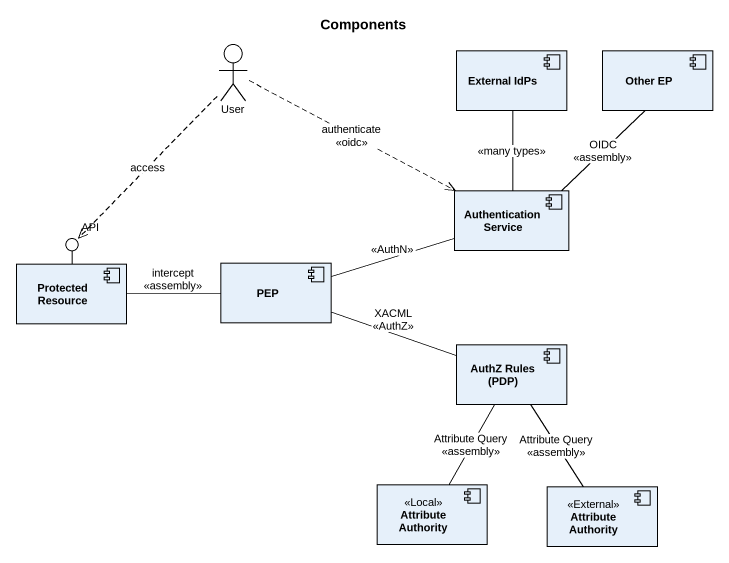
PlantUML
@startuml
title Components
actor User
component "External IdPs" as External_IdPs
component "Other EP" as Other_EP
component "Authentication Service" as Authentication_Service
component "Protected Resource" as Protected_Resource
() API
component PEP
component "AuthZ Rules (PDP)" as AuthZ_Rules_PDP
component "Attribute Authority" as Attribute_Authority <<Local>>
component "Attribute Authority" as Attribute_Authority_2 <<External>>
Protected_Resource -up- API
User .right.> Authentication_Service : authenticate\n<<oidc>>
User ..> API : access
Authentication_Service -up- External_IdPs : <<many types>>
Authentication_Service -up- Other_EP : OIDC\n<<assembly>>
Protected_Resource -right- PEP : intercept\n<<assembly>>
PEP -right- Authentication_Service : <<AuthN>>
PEP -right- AuthZ_Rules_PDP : XACML\n<<AuthZ>>
AuthZ_Rules_PDP -- Attribute_Authority : Attribute Query\n<<assembly>>
AuthZ_Rules_PDP -- Attribute_Authority_2 : Attribute Query\n<<assembly>>
@enduml
